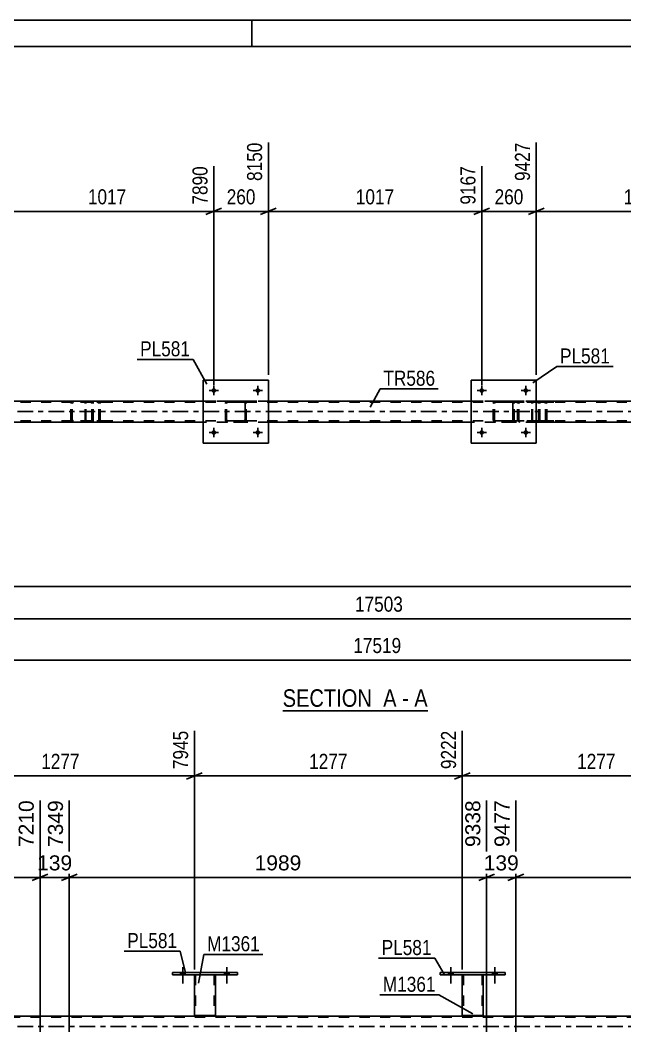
# Model space of a CAD drawing. Header units: millimetres. Extents: x -111 to 730, y -402 to 192.
# Drawn here: x 266 to 381.3, y -1 to 191.7 of the extents above; entities that cross this region are included whole.
import ezdxf

# ---------------------------------------------------------------- set-up
doc = ezdxf.new("R2010")
doc.units = ezdxf.units.MM
doc.linetypes.add('DXK_LINE_DOT2', pattern=[3.9198, 1.9599, -1.9599])
doc.linetypes.add('DXK_LINE_DOT3', pattern=[5.9187, 2.979, -0.9799, 0.9799, -0.9799])
doc.styles.add('Arial', font='ARIAL.TTF', dxfattribs={"height": 0.2})
doc.styles.add('Arial Narrow', font='ARIALN.TTF', dxfattribs={"height": 0.2})

# ---------------------------------------------------------------- blocks, each defined once
blk = doc.blocks.new('Unknown-200059755-1133')
at = {"color": 5, "linetype": 'Continuous'}
for p, q in [((730.15, 191.75), (-110.85, 191.75)), ((310.15, 186.75), (310.15, 191.75)), ((725.15, 186.75), (-105.85, 186.75))]:
    blk.add_line(p, q, dxfattribs=at)
blk = doc.blocks.new('Unknown-200059755-11 - 6667')
at = {"color": 6, "linetype": 'Continuous'}
blk.add_line((316.04, 60.17), (343.69, 60.17), dxfattribs=at)
at = {"color": 0, "linetype": 'Continuous'}
for points in [[(334.15, 60.92), (334.15, 64.42), (316.04, 64.42), (316.04, 60.92)], [(337.75, 60.92), (337.75, 64.42), (335.2, 64.42), (335.2, 60.92)], [(340.08, 60.92), (340.08, 64.42), (338.8, 64.42), (338.8, 60.92)], [(343.69, 60.92), (343.69, 64.42), (341.13, 64.42), (341.13, 60.92)]]:
    blk.add_wipeout(points, dxfattribs=at)
at = {"color": 7, "linetype": 'Continuous', "style": 'Arial Narrow'}
for s, p in [('SECTION ', (316.04, 60.92)), ('A', (335.2, 60.92)), ('A', (341.13, 60.92)), ('-', (338.8, 60.92))]:
    blk.add_text(s, height=3.34, dxfattribs=at).set_placement(p)
blk = doc.blocks.new('Part-200059755-6743 - 6667')
at = {"color": 2, "linetype": 'Continuous'}
for p, q in [((351.99, 123.19), (351.99, 111.19)), ((351.99, 123.19), (364.39, 123.19)), ((364.39, 123.19), (364.39, 111.19)), ((351.99, 111.19), (364.39, 111.19))]:
    blk.add_line(p, q, dxfattribs=at)
blk = doc.blocks.new('Part-200059755-6744 - 6667')
at = {"color": 7, "linetype": 'DXK_LINE_DOT2'}
for p, q in [((356.19, 118.71), (356.23, 118.89)), ((356.23, 118.89), (356.19, 118.71)), ((356.19, 115.67), (356.19, 118.71)), ((356.19, 115.67), (356.19, 118.71)), ((356.43, 118.71), (356.45, 118.8)), ((356.43, 115.67), (356.43, 118.71)), ((356.43, 115.67), (356.43, 118.71)), ((356.45, 118.8), (356.5, 118.88)), ((356.49, 119.15), (356.67, 119.19)), ((356.67, 119.19), (356.49, 119.15)), ((356.5, 118.88), (356.58, 118.93)), ((356.58, 118.93), (356.67, 118.95)), ((359.71, 119.19), (356.67, 119.19)), ((359.71, 118.95), (356.67, 118.95)), ((359.71, 119.19), (359.89, 119.15)), ((359.89, 119.15), (359.71, 119.19)), ((359.71, 118.95), (359.8, 118.93)), ((359.8, 118.93), (359.88, 118.88)), ((359.88, 118.88), (359.93, 118.8)), ((359.93, 118.8), (359.95, 118.71)), ((359.95, 115.67), (359.95, 118.71)), ((359.95, 118.71), (359.95, 115.67)), ((360.15, 118.89), (360.19, 118.71)), ((360.19, 118.71), (360.15, 118.89)), ((360.19, 115.67), (360.19, 118.71)), ((360.19, 115.67), (360.19, 118.71)), ((356.23, 115.48), (356.19, 115.67)), ((356.19, 115.67), (356.23, 115.48)), ((356.45, 115.57), (356.43, 115.67)), ((359.95, 115.67), (359.93, 115.57)), ((360.19, 115.67), (360.15, 115.48)), ((360.15, 115.48), (360.19, 115.67)), ((356.5, 115.5), (356.45, 115.57)), ((356.67, 115.19), (356.49, 115.22)), ((356.49, 115.22), (356.67, 115.19)), ((356.58, 115.44), (356.5, 115.5)), ((356.67, 115.43), (356.58, 115.44)), ((359.71, 115.43), (356.67, 115.43)), ((359.71, 115.19), (356.67, 115.19)), ((359.8, 115.44), (359.71, 115.43)), ((359.89, 115.22), (359.71, 115.19)), ((359.71, 115.19), (359.89, 115.22)), ((359.88, 115.5), (359.8, 115.44)), ((359.93, 115.57), (359.88, 115.5))]:
    blk.add_line(p, q, dxfattribs=at)
at = {"color": 7, "linetype": 'DXK_LINE_DOT3'}
blk.add_line((358.19, 117.19), (358.19, 117.19), dxfattribs=at)
at = {"color": 7, "linetype": 'DXK_LINE_DOT2'}
for centre, start, end in [((356.67, 118.71), 112.5, 157.5), ((356.67, 118.71), 112.5, 157.5), ((359.71, 118.71), 22.5, 67.5), ((359.71, 118.71), 22.5, 67.5), ((356.67, 115.67), 202.5, 247.5), ((356.67, 115.67), 202.5, 247.5), ((359.71, 115.67), 292.5, 337.5), ((359.71, 115.67), 292.5, 337.5)]:
    blk.add_arc(centre, 0.48, start, end, dxfattribs=at)
blk = doc.blocks.new('Bolt-200059755-6683 - 6667')
at = {"linetype": 'Continuous'}
for points in [[(354.43, 121.19, -1), (353.55, 121.19, -1)], [(362.83, 121.19, -1), (361.95, 121.19, -1)]]:
    blk.add_hatch(color=1, dxfattribs=at).paths.add_polyline_path(points)
at = {"color": 1, "linetype": 'Continuous'}
for p, q in [((353.99, 122.07), (353.99, 120.31)), ((362.39, 122.07), (362.39, 120.31)), ((353.11, 121.19), (354.87, 121.19)), ((361.51, 121.19), (363.27, 121.19))]:
    blk.add_line(p, q, dxfattribs=at)
blk = doc.blocks.new('Bolt-200059755-6684 - 6667')
at = {"linetype": 'Continuous'}
for points in [[(354.43, 113.19, -1), (353.55, 113.19, -1)], [(362.83, 113.19, -1), (361.95, 113.19, -1)]]:
    blk.add_hatch(color=1, dxfattribs=at).paths.add_polyline_path(points)
at = {"color": 1, "linetype": 'Continuous'}
for p, q in [((353.99, 114.07), (353.99, 112.31)), ((362.39, 114.07), (362.39, 112.31)), ((353.11, 113.19), (354.87, 113.19)), ((361.51, 113.19), (363.27, 113.19))]:
    blk.add_line(p, q, dxfattribs=at)
blk = doc.blocks.new('Part-200059755-6749 - 6667')
at = {"color": 2, "linetype": 'Continuous'}
for p, q in [((300.91, 123.19), (300.91, 111.19)), ((300.91, 123.19), (313.31, 123.19)), ((313.31, 123.19), (313.31, 111.19)), ((300.91, 111.19), (313.31, 111.19))]:
    blk.add_line(p, q, dxfattribs=at)
blk = doc.blocks.new('Bolt-200059755-6685 - 6667')
at = {"linetype": 'Continuous'}
for points in [[(303.35, 121.19, -1), (302.47, 121.19, -1)], [(311.75, 121.19, -1), (310.87, 121.19, -1)]]:
    blk.add_hatch(color=1, dxfattribs=at).paths.add_polyline_path(points)
at = {"color": 1, "linetype": 'Continuous'}
for p, q in [((302.91, 122.07), (302.91, 120.31)), ((311.31, 122.07), (311.31, 120.31)), ((302.03, 121.19), (303.79, 121.19)), ((310.43, 121.19), (312.19, 121.19))]:
    blk.add_line(p, q, dxfattribs=at)
blk = doc.blocks.new('Part-200059755-6750 - 6667')
at = {"color": 7, "linetype": 'DXK_LINE_DOT2'}
for p, q in [((305.11, 118.71), (305.15, 118.89)), ((305.15, 118.89), (305.11, 118.71)), ((305.11, 115.67), (305.11, 118.71)), ((305.11, 115.67), (305.11, 118.71)), ((305.35, 118.71), (305.37, 118.8)), ((305.35, 115.67), (305.35, 118.71)), ((305.35, 115.67), (305.35, 118.71)), ((305.37, 118.8), (305.42, 118.88)), ((305.41, 119.15), (305.59, 119.19)), ((305.59, 119.19), (305.41, 119.15)), ((305.42, 118.88), (305.5, 118.93)), ((305.5, 118.93), (305.59, 118.95)), ((308.63, 119.19), (305.59, 119.19)), ((308.63, 118.95), (305.59, 118.95)), ((308.63, 119.19), (308.81, 119.15)), ((308.81, 119.15), (308.63, 119.19)), ((308.63, 118.95), (308.72, 118.93)), ((308.72, 118.93), (308.8, 118.88)), ((308.8, 118.88), (308.85, 118.8)), ((308.85, 118.8), (308.87, 118.71)), ((308.87, 115.67), (308.87, 118.71)), ((308.87, 118.71), (308.87, 115.67)), ((309.07, 118.89), (309.11, 118.71)), ((309.11, 118.71), (309.07, 118.89)), ((309.11, 115.67), (309.11, 118.71)), ((309.11, 115.67), (309.11, 118.71)), ((305.15, 115.48), (305.11, 115.67)), ((305.11, 115.67), (305.15, 115.48)), ((305.37, 115.57), (305.35, 115.67)), ((308.87, 115.67), (308.85, 115.57)), ((309.11, 115.67), (309.07, 115.48)), ((309.07, 115.48), (309.11, 115.67)), ((305.42, 115.5), (305.37, 115.57)), ((305.59, 115.19), (305.41, 115.22)), ((305.41, 115.22), (305.59, 115.19)), ((305.5, 115.44), (305.42, 115.5)), ((305.59, 115.43), (305.5, 115.44)), ((308.63, 115.43), (305.59, 115.43)), ((308.63, 115.19), (305.59, 115.19)), ((308.72, 115.44), (308.63, 115.43)), ((308.81, 115.22), (308.63, 115.19)), ((308.63, 115.19), (308.81, 115.22)), ((308.8, 115.5), (308.72, 115.44)), ((308.85, 115.57), (308.8, 115.5))]:
    blk.add_line(p, q, dxfattribs=at)
at = {"color": 7, "linetype": 'DXK_LINE_DOT3'}
blk.add_line((307.11, 117.19), (307.11, 117.19), dxfattribs=at)
at = {"color": 7, "linetype": 'DXK_LINE_DOT2'}
for centre, start, end in [((305.59, 118.71), 112.5, 157.5), ((305.59, 118.71), 112.5, 157.5), ((308.63, 118.71), 22.5, 67.5), ((308.63, 118.71), 22.5, 67.5), ((305.59, 115.67), 202.5, 247.5), ((305.59, 115.67), 202.5, 247.5), ((308.63, 115.67), 292.5, 337.5), ((308.63, 115.67), 292.5, 337.5)]:
    blk.add_arc(centre, 0.48, start, end, dxfattribs=at)
blk = doc.blocks.new('Bolt-200059755-6686 - 6667')
at = {"linetype": 'Continuous'}
for points in [[(303.35, 113.19, -1), (302.47, 113.19, -1)], [(311.75, 113.19, -1), (310.87, 113.19, -1)]]:
    blk.add_hatch(color=1, dxfattribs=at).paths.add_polyline_path(points)
at = {"color": 1, "linetype": 'Continuous'}
for p, q in [((302.91, 114.07), (302.91, 112.31)), ((311.31, 114.07), (311.31, 112.31)), ((302.03, 113.19), (303.79, 113.19)), ((310.43, 113.19), (312.19, 113.19))]:
    blk.add_line(p, q, dxfattribs=at)
blk = doc.blocks.new('Part-200059755-6882 - 6667')
at = {"color": 7, "linetype": 'DXK_LINE_DOT2'}
for p, q in [((636.47, 118.95), (-12.71, 118.95)), ((636.47, 119.19), (-0.89, 119.19)), ((313.31, 119.19), (300.91, 119.19)), ((364.39, 119.19), (351.99, 119.19)), ((636.47, 115.43), (-12.71, 115.43)), ((313.31, 115.19), (300.91, 115.19)), ((364.39, 115.19), (351.99, 115.19))]:
    blk.add_line(p, q, dxfattribs=at)
at = {"color": 2, "linetype": 'Continuous'}
for p, q in [((300.91, 119.19), (262.23, 119.19)), ((351.99, 119.19), (313.31, 119.19)), ((403.07, 119.19), (364.39, 119.19)), ((300.91, 115.19), (262.23, 115.19)), ((351.99, 115.19), (313.31, 115.19)), ((403.07, 115.19), (364.39, 115.19))]:
    blk.add_line(p, q, dxfattribs=at)
at = {"color": 7, "linetype": 'DXK_LINE_DOT3'}
blk.add_line((-12.71, 117.19), (636.47, 117.19), dxfattribs=at)
blk = doc.blocks.new('Part-200059755-6895 - 6667')
at = {"color": 7, "linetype": 'DXK_LINE_DOT2'}
for p, q in [((363.55, 118.89), (363.52, 118.71)), ((363.52, 115.67), (363.52, 118.71)), ((363.6, 119.05), (363.55, 118.89)), ((363.69, 119.15), (363.6, 119.05)), ((363.66, 118.71), (363.67, 118.8)), ((363.66, 115.67), (363.66, 118.71)), ((363.67, 118.8), (363.7, 118.88)), ((363.8, 119.19), (363.69, 119.15)), ((363.7, 118.88), (363.74, 118.93)), ((363.74, 118.93), (363.8, 118.95)), ((367.74, 119.19), (363.8, 119.19)), ((367.74, 118.95), (363.8, 118.95)), ((365.07, 119.19), (365.07, 118.95)), ((366.08, 119.15), (365.89, 119.19)), ((365.89, 118.95), (365.98, 118.93)), ((365.98, 118.93), (366.06, 118.88)), ((366.06, 118.88), (366.12, 118.8)), ((366.12, 118.8), (366.14, 118.71)), ((366.14, 115.67), (366.14, 118.71)), ((366.35, 118.88), (366.35, 118.89)), ((366.39, 118.71), (366.35, 118.88)), ((366.39, 115.67), (366.39, 118.71)), ((363.52, 115.67), (363.55, 115.48)), ((363.67, 115.57), (363.66, 115.67)), ((366.14, 115.67), (366.12, 115.57)), ((366.35, 115.48), (366.39, 115.67)), ((363.55, 115.48), (363.6, 115.33)), ((363.6, 115.33), (363.69, 115.22)), ((363.7, 115.5), (363.67, 115.57)), ((363.69, 115.22), (363.8, 115.19)), ((363.74, 115.44), (363.7, 115.5)), ((363.8, 115.43), (363.74, 115.44)), ((367.74, 115.43), (363.8, 115.43)), ((367.74, 115.19), (363.8, 115.19)), ((365.07, 115.19), (365.07, 115.43)), ((365.98, 115.44), (365.89, 115.43)), ((365.89, 115.19), (366.08, 115.22)), ((366.06, 115.5), (365.98, 115.44)), ((366.12, 115.57), (366.06, 115.5))]:
    blk.add_line(p, q, dxfattribs=at)
for centre, start, end in [((365.9, 118.69), 23.8494, 68.8059), ((365.9, 115.68), 291.1941, 336.1506)]:
    blk.add_arc(centre, 0.492, start, end, dxfattribs=at)
blk = doc.blocks.new('Part-200059755-6896 - 6667')
at = {"color": 7, "linetype": 'DXK_LINE_DOT2'}
for p, q in [((278.41, 118.89), (278.39, 118.71)), ((278.39, 115.67), (278.39, 118.71)), ((278.47, 119.05), (278.41, 118.89)), ((278.56, 119.15), (278.47, 119.05)), ((278.53, 118.71), (278.54, 118.8)), ((278.53, 115.67), (278.53, 118.71)), ((278.54, 118.8), (278.57, 118.88)), ((278.66, 119.19), (278.56, 119.15)), ((278.57, 118.88), (278.61, 118.93)), ((278.61, 118.93), (278.66, 118.95)), ((282.6, 119.19), (278.66, 119.19)), ((282.6, 118.95), (278.66, 118.95)), ((279.94, 119.19), (279.94, 118.95)), ((280.95, 119.15), (280.75, 119.19)), ((280.75, 118.95), (280.85, 118.93)), ((280.85, 118.93), (280.93, 118.88)), ((280.93, 118.88), (280.98, 118.8)), ((280.98, 118.8), (281, 118.71)), ((281, 115.67), (281, 118.71)), ((281.22, 118.88), (281.22, 118.89)), ((281.26, 118.71), (281.22, 118.88)), ((281.26, 115.67), (281.26, 118.71)), ((278.39, 115.67), (278.41, 115.48)), ((278.54, 115.57), (278.53, 115.67)), ((281, 115.67), (280.98, 115.57)), ((281.22, 115.48), (281.26, 115.67)), ((278.41, 115.48), (278.47, 115.33)), ((278.47, 115.33), (278.56, 115.22)), ((278.57, 115.5), (278.54, 115.57)), ((278.56, 115.22), (278.66, 115.19)), ((278.61, 115.44), (278.57, 115.5)), ((278.66, 115.43), (278.61, 115.44)), ((282.6, 115.43), (278.66, 115.43)), ((282.6, 115.19), (278.66, 115.19)), ((279.94, 115.19), (279.94, 115.43)), ((280.85, 115.44), (280.75, 115.43)), ((280.75, 115.19), (280.95, 115.22)), ((280.93, 115.5), (280.85, 115.44)), ((280.98, 115.57), (280.93, 115.5))]:
    blk.add_line(p, q, dxfattribs=at)
for centre, start, end in [((280.77, 118.69), 23.8494, 68.8059), ((280.77, 115.68), 291.1941, 336.1506)]:
    blk.add_arc(centre, 0.492, start, end, dxfattribs=at)
blk = doc.blocks.new('Part-200059755-6903 - 6667')
at = {"color": 7, "linetype": 'DXK_LINE_DOT2'}
for p, q in [((364.56, 119.19), (359.17, 119.19)), ((364.56, 118.95), (359.17, 118.95)), ((360.85, 118.88), (360.82, 118.71)), ((360.82, 115.67), (360.82, 118.71)), ((360.85, 118.89), (360.85, 118.88)), ((361.07, 118.71), (361.09, 118.8)), ((361.07, 115.67), (361.07, 118.71)), ((361.09, 118.8), (361.15, 118.88)), ((361.33, 119.19), (361.13, 119.15)), ((361.15, 118.88), (361.23, 118.93)), ((361.23, 118.93), (361.33, 118.95)), ((364.76, 119.15), (364.56, 119.19)), ((364.56, 118.95), (364.66, 118.93)), ((364.66, 118.93), (364.74, 118.88)), ((364.74, 118.88), (364.8, 118.8)), ((364.8, 118.8), (364.82, 118.71)), ((364.82, 115.67), (364.82, 118.71)), ((365.04, 118.88), (365.03, 118.89)), ((365.07, 118.71), (365.04, 118.88)), ((365.07, 115.67), (365.07, 118.71)), ((360.82, 115.67), (360.85, 115.48)), ((361.09, 115.57), (361.07, 115.67)), ((364.82, 115.67), (364.8, 115.57)), ((365.03, 115.48), (365.07, 115.67)), ((364.56, 115.43), (359.17, 115.43)), ((364.56, 115.19), (359.17, 115.19)), ((361.15, 115.5), (361.09, 115.57)), ((361.13, 115.22), (361.33, 115.19)), ((361.23, 115.44), (361.15, 115.5)), ((361.33, 115.43), (361.23, 115.44)), ((364.66, 115.44), (364.56, 115.43)), ((364.56, 115.19), (364.76, 115.22)), ((364.74, 115.5), (364.66, 115.44)), ((364.8, 115.57), (364.74, 115.5))]:
    blk.add_line(p, q, dxfattribs=at)
for centre, start, end in [((361.31, 118.69), 110.7583, 155.68), ((364.58, 118.69), 24.32, 69.2417), ((361.31, 115.69), 204.32, 249.2417), ((364.58, 115.69), 290.7583, 335.68)]:
    blk.add_arc(centre, 0.496, start, end, dxfattribs=at)
blk = doc.blocks.new('Part-200059755-6904 - 6667')
at = {"color": 7, "linetype": 'DXK_LINE_DOT2'}
for p, q in [((279.43, 119.19), (274.03, 119.19)), ((279.43, 118.95), (274.03, 118.95)), ((275.72, 118.88), (275.68, 118.71)), ((275.68, 115.67), (275.68, 118.71)), ((275.72, 118.89), (275.72, 118.88)), ((275.94, 118.71), (275.96, 118.8)), ((275.94, 115.67), (275.94, 118.71)), ((275.96, 118.8), (276.01, 118.88)), ((276.19, 119.19), (276, 119.15)), ((276.01, 118.88), (276.09, 118.93)), ((276.09, 118.93), (276.19, 118.95)), ((279.62, 119.15), (279.43, 119.19)), ((279.43, 118.95), (279.52, 118.93)), ((279.52, 118.93), (279.61, 118.88)), ((279.61, 118.88), (279.66, 118.8)), ((279.66, 118.8), (279.68, 118.71)), ((279.68, 115.67), (279.68, 118.71)), ((279.9, 118.88), (279.9, 118.89)), ((279.94, 118.71), (279.9, 118.88)), ((279.94, 115.67), (279.94, 118.71)), ((275.68, 115.67), (275.72, 115.48)), ((275.96, 115.57), (275.94, 115.67)), ((279.68, 115.67), (279.66, 115.57)), ((279.9, 115.48), (279.94, 115.67)), ((279.43, 115.43), (274.03, 115.43)), ((279.43, 115.19), (274.03, 115.19)), ((276.01, 115.5), (275.96, 115.57)), ((276, 115.22), (276.19, 115.19)), ((276.09, 115.44), (276.01, 115.5)), ((276.19, 115.43), (276.09, 115.44)), ((279.52, 115.44), (279.43, 115.43)), ((279.43, 115.19), (279.62, 115.22)), ((279.61, 115.5), (279.52, 115.44)), ((279.66, 115.57), (279.61, 115.5))]:
    blk.add_line(p, q, dxfattribs=at)
for centre, start, end in [((276.17, 118.69), 110.7583, 155.68), ((279.45, 118.69), 24.32, 69.2417), ((276.17, 115.69), 204.32, 249.2417), ((279.45, 115.69), 290.7583, 335.68)]:
    blk.add_arc(centre, 0.496, start, end, dxfattribs=at)
blk = doc.blocks.new('Part-200059755-4713 - 4566')
at = {"color": 2, "linetype": 'Continuous'}
for p, q in [((350.29, 2.07), (350.29, 9.84)), ((354.29, 9.84), (354.29, 2.07)), ((354.25, 2.07), (350.29, 2.07)), ((354.29, 2.07), (354.25, 2.07))]:
    blk.add_line(p, q, dxfattribs=at)
at = {"color": 7, "linetype": 'DXK_LINE_DOT2'}
for p, q in [((350.29, 9.84), (354.29, 9.84)), ((350.29, 9.84), (350.29, 9.84)), ((350.29, 9.84), (350.29, 9.84)), ((350.53, 9.84), (350.53, 2.07)), ((354.05, 9.84), (354.05, 2.07)), ((354.29, 9.84), (354.29, 9.84)), ((354.29, 9.84), (354.29, 9.84)), ((354.03, 2.07), (354.05, 2.07))]:
    blk.add_line(p, q, dxfattribs=at)
blk = doc.blocks.new('Part-200059755-4718 - 4566')
at = {"color": 2, "linetype": 'Continuous'}
for p, q in [((295.01, 9.84), (295.01, 10.32)), ((295.01, 10.32), (307.41, 10.32)), ((307.41, 9.84), (295.01, 9.84)), ((307.41, 10.32), (307.41, 9.84))]:
    blk.add_line(p, q, dxfattribs=at)
blk = doc.blocks.new('Bolt-200059755-4582 - 4566')
at = {"linetype": 'Continuous'}
for points in [[(347.65, 9.84), (348.53, 9.84), (348.53, 10.32), (347.65, 10.32)], [(356.05, 9.84), (356.93, 9.84), (356.93, 10.32), (356.05, 10.32)]]:
    blk.add_hatch(color=1, dxfattribs=at).paths.add_polyline_path(points)
at = {"color": 1, "linetype": 'Continuous'}
for p, q in [((347.65, 10.32), (347.65, 9.84)), ((348.09, 11.32), (348.09, 8.2)), ((348.53, 10.32), (348.53, 9.84)), ((356.05, 10.32), (356.05, 9.84)), ((356.49, 11.32), (356.49, 8.2)), ((356.93, 10.32), (356.93, 9.84))]:
    blk.add_line(p, q, dxfattribs=at)
blk = doc.blocks.new('Bolt-200059755-4583 - 4566')
at = {"linetype": 'Continuous'}
for points in [[(347.65, 9.84), (348.53, 9.84), (348.53, 10.32), (347.65, 10.32)], [(356.05, 9.84), (356.93, 9.84), (356.93, 10.32), (356.05, 10.32)]]:
    blk.add_hatch(color=1, dxfattribs=at).paths.add_polyline_path(points)
at = {"color": 1, "linetype": 'Continuous'}
for p, q in [((347.65, 10.32), (347.65, 9.84)), ((348.09, 11.32), (348.09, 8.2)), ((348.53, 10.32), (348.53, 9.84)), ((356.05, 10.32), (356.05, 9.84)), ((356.49, 11.32), (356.49, 8.2)), ((356.93, 10.32), (356.93, 9.84))]:
    blk.add_line(p, q, dxfattribs=at)
blk = doc.blocks.new('Bolt-200059755-4584 - 4566')
at = {"linetype": 'Continuous'}
for points in [[(296.57, 9.84), (297.45, 9.84), (297.45, 10.32), (296.57, 10.32)], [(304.97, 9.84), (305.85, 9.84), (305.85, 10.32), (304.97, 10.32)]]:
    blk.add_hatch(color=1, dxfattribs=at).paths.add_polyline_path(points)
at = {"color": 1, "linetype": 'Continuous'}
for p, q in [((296.57, 10.32), (296.57, 9.84)), ((297.01, 11.32), (297.01, 8.2)), ((297.45, 10.32), (297.45, 9.84)), ((304.97, 10.32), (304.97, 9.84)), ((305.41, 11.32), (305.41, 8.2)), ((305.85, 10.32), (305.85, 9.84))]:
    blk.add_line(p, q, dxfattribs=at)
blk = doc.blocks.new('Bolt-200059755-4585 - 4566')
at = {"linetype": 'Continuous'}
for points in [[(296.57, 9.84), (297.45, 9.84), (297.45, 10.32), (296.57, 10.32)], [(304.97, 9.84), (305.85, 9.84), (305.85, 10.32), (304.97, 10.32)]]:
    blk.add_hatch(color=1, dxfattribs=at).paths.add_polyline_path(points)
at = {"color": 1, "linetype": 'Continuous'}
for p, q in [((296.57, 10.32), (296.57, 9.84)), ((297.01, 11.32), (297.01, 8.2)), ((297.45, 10.32), (297.45, 9.84)), ((304.97, 10.32), (304.97, 9.84)), ((305.41, 11.32), (305.41, 8.2)), ((305.85, 10.32), (305.85, 9.84))]:
    blk.add_line(p, q, dxfattribs=at)
blk = doc.blocks.new('Part-200059755-4708 - 4566')
at = {"color": 2, "linetype": 'Continuous'}
for p, q in [((346.09, 9.84), (346.09, 10.32)), ((346.09, 10.32), (358.49, 10.32)), ((358.49, 9.84), (346.09, 9.84)), ((358.49, 10.32), (358.49, 9.84))]:
    blk.add_line(p, q, dxfattribs=at)
blk = doc.blocks.new('Part-200059755-4723 - 4566')
at = {"color": 2, "linetype": 'Continuous'}
for p, q in [((299.21, 2.07), (299.21, 9.84)), ((303.21, 9.84), (303.21, 2.07)), ((303.17, 2.07), (299.21, 2.07)), ((303.21, 2.07), (303.17, 2.07))]:
    blk.add_line(p, q, dxfattribs=at)
at = {"color": 7, "linetype": 'DXK_LINE_DOT2'}
for p, q in [((299.21, 9.84), (303.21, 9.84)), ((299.21, 9.84), (299.21, 9.84)), ((299.21, 9.84), (299.21, 9.84)), ((299.45, 9.84), (299.45, 2.07)), ((302.97, 9.84), (302.97, 2.07)), ((303.21, 9.84), (303.21, 9.84)), ((303.21, 9.84), (303.21, 9.84)), ((302.95, 2.07), (302.97, 2.07))]:
    blk.add_line(p, q, dxfattribs=at)
blk = doc.blocks.new('Part-200059755-4829 - 4566')
at = {"color": 2, "linetype": 'Continuous'}
blk.add_line((681.5, 2), (105.13, 2), dxfattribs=at)
at = {"color": 7, "linetype": 'DXK_LINE_DOT2'}
blk.add_line((681.5, 1.76), (-18.61, 1.76), dxfattribs=at)
at = {"color": 7, "linetype": 'DXK_LINE_DOT3'}
blk.add_line((-18.61, 0), (681.5, 0), dxfattribs=at)
blk = doc.blocks.new('StraightDimension-200059755-17749 - 6667')
at = {"color": 7, "linetype": 'Continuous'}
for p, q in [((313.31, 124.19), (313.31, 168.43)), ((302.91, 122.19), (302.91, 163.93)), ((301.41, 154.72), (304.41, 155.92)), ((302.91, 155.32), (313.31, 155.32)), ((314.81, 155.92), (311.81, 154.72))]:
    blk.add_line(p, q, dxfattribs=at)
at = {"color": 0}
blk.add_wipeout([(311.45, 156.07), (311.45, 160.27), (304.77, 160.27), (304.77, 156.07)], dxfattribs=at)
at = {"color": 0, "linetype": 'Continuous'}
blk.add_wipeout([(312.71, 169.03), (308.51, 169.03), (308.51, 160.52), (312.71, 160.52)], dxfattribs=at)
at = {"color": 3, "linetype": 'Continuous', "style": 'Arial Narrow'}
blk.add_text('8150', height=2.863, rotation=90.0002, dxfattribs=at).set_placement((312.11, 161.12))
at = {"color": 3, "style": 'Arial Narrow'}
blk.add_text('260', height=2.863, dxfattribs=at).set_placement((305.37, 156.67))
blk = doc.blocks.new('StraightDimension-200059755-17748 - 6667')
at = {"color": 7, "linetype": 'Continuous'}
for p, q in [((313.31, 124.19), (313.31, 168.43)), ((353.99, 122.19), (353.99, 163.93)), ((314.81, 155.92), (311.81, 154.72)), ((313.31, 155.32), (353.99, 155.32)), ((352.49, 154.72), (355.49, 155.92))]:
    blk.add_line(p, q, dxfattribs=at)
at = {"color": 0, "linetype": 'Continuous'}
blk.add_wipeout([(353.39, 164.53), (349.19, 164.53), (349.19, 156.02), (353.39, 156.02)], dxfattribs=at)
at = {"color": 0}
blk.add_wipeout([(337.91, 156.07), (337.91, 160.27), (329.39, 160.27), (329.39, 156.07)], dxfattribs=at)
at = {"color": 3, "linetype": 'Continuous', "style": 'Arial Narrow'}
blk.add_text('9167', height=2.863, rotation=90.0002, dxfattribs=at).set_placement((352.79, 156.62))
at = {"color": 3, "style": 'Arial Narrow'}
blk.add_text('1017', height=2.863, dxfattribs=at).set_placement((329.99, 156.67))
blk = doc.blocks.new('StraightDimension-200059755-17750 - 6667')
at = {"color": 7, "linetype": 'Continuous'}
for p, q in [((262.23, 124.19), (262.23, 168.43)), ((302.91, 122.19), (302.91, 163.93)), ((263.73, 155.92), (260.73, 154.72)), ((262.23, 155.32), (302.91, 155.32)), ((301.41, 154.72), (304.41, 155.92))]:
    blk.add_line(p, q, dxfattribs=at)
at = {"color": 0, "linetype": 'Continuous'}
blk.add_wipeout([(302.31, 164.53), (298.11, 164.53), (298.11, 156.02), (302.31, 156.02)], dxfattribs=at)
at = {"color": 0}
blk.add_wipeout([(286.83, 156.07), (286.83, 160.27), (278.31, 160.27), (278.31, 156.07)], dxfattribs=at)
at = {"color": 3, "linetype": 'Continuous', "style": 'Arial Narrow'}
blk.add_text('7890', height=2.863, rotation=90.0002, dxfattribs=at).set_placement((301.71, 156.62))
at = {"color": 3, "style": 'Arial Narrow'}
blk.add_text('1017', height=2.863, dxfattribs=at).set_placement((278.91, 156.67))
blk = doc.blocks.new('StraightDimension-200059755-7216 - 6667')
at = {"color": 7, "linetype": 'Continuous'}
blk.add_line((-13.35, 69.82), (681.5, 69.82), dxfattribs=at)
at = {"color": 0}
blk.add_wipeout([(339.25, 70.57), (339.25, 74.77), (328.91, 74.77), (328.91, 70.57)], dxfattribs=at)
at = {"color": 3, "style": 'Arial Narrow'}
blk.add_text('17519', height=2.863, dxfattribs=at).set_placement((329.51, 71.17))
blk = doc.blocks.new('StraightDimension-200059755-7362 - 6667')
at = {"color": 7, "linetype": 'Continuous'}
blk.add_line((104.41, 83.82), (681.5, 83.82), dxfattribs=at)
blk = doc.blocks.new('StraightDimension-200059755-11274 - 6667')
at = {"color": 7, "linetype": 'Continuous'}
blk.add_line((-12.71, 77.7), (681.5, 77.7), dxfattribs=at)
at = {"color": 0}
blk.add_wipeout([(339.57, 78.45), (339.57, 82.65), (329.23, 82.65), (329.23, 78.45)], dxfattribs=at)
at = {"color": 3, "style": 'Arial Narrow'}
blk.add_text('17503', height=2.863, dxfattribs=at).set_placement((329.83, 79.05))
blk = doc.blocks.new('StraightDimension-200059755-17746 - 6667')
at = {"color": 7, "linetype": 'Continuous'}
for p, q in [((364.39, 124.19), (364.39, 168.43)), ((405.07, 122.19), (405.07, 165.76)), ((365.89, 155.92), (362.89, 154.72)), ((364.39, 155.32), (405.07, 155.32)), ((403.57, 154.72), (406.57, 155.92))]:
    blk.add_line(p, q, dxfattribs=at)
at = {"color": 0, "linetype": 'Continuous'}
blk.add_wipeout([(404.47, 166.36), (400.27, 166.36), (400.27, 156.02), (404.47, 156.02)], dxfattribs=at)
at = {"color": 0}
blk.add_wipeout([(388.99, 156.07), (388.99, 160.27), (380.48, 160.27), (380.48, 156.07)], dxfattribs=at)
at = {"color": 3, "linetype": 'Continuous', "style": 'Arial Narrow'}
blk.add_text('10444', height=2.863, rotation=90.0002, dxfattribs=at).set_placement((403.87, 156.62))
at = {"color": 3, "style": 'Arial Narrow'}
blk.add_text('1017', height=2.863, dxfattribs=at).set_placement((381.08, 156.67))
blk = doc.blocks.new('StraightDimension-200059755-17747 - 6667')
at = {"color": 7, "linetype": 'Continuous'}
for p, q in [((364.39, 124.19), (364.39, 168.43)), ((353.99, 122.19), (353.99, 163.93)), ((352.49, 154.72), (355.49, 155.92)), ((353.99, 155.32), (364.39, 155.32)), ((365.89, 155.92), (362.89, 154.72))]:
    blk.add_line(p, q, dxfattribs=at)
at = {"color": 0}
blk.add_wipeout([(362.53, 156.07), (362.53, 160.27), (355.85, 160.27), (355.85, 156.07)], dxfattribs=at)
at = {"color": 0, "linetype": 'Continuous'}
blk.add_wipeout([(363.79, 169.03), (359.59, 169.03), (359.59, 160.52), (363.79, 160.52)], dxfattribs=at)
at = {"color": 3, "linetype": 'Continuous', "style": 'Arial Narrow'}
blk.add_text('9427', height=2.863, rotation=90.0002, dxfattribs=at).set_placement((363.19, 161.12))
at = {"color": 3, "style": 'Arial Narrow'}
blk.add_text('260', height=2.863, dxfattribs=at).set_placement((356.45, 156.67))
blk = doc.blocks.new('StraightDimension-200059755-16071 - 4566')
at = {"color": 7, "linetype": 'Continuous'}
for p, q in [((275.36, -1), (275.36, 43.09)), ((354.92, -1), (354.92, 43.09)), ((276.86, 29), (273.86, 27.8)), ((353.42, 27.8), (356.42, 29)), ((275.36, 28.4), (354.92, 28.4))]:
    blk.add_line(p, q, dxfattribs=at)
at = {"color": 0, "linetype": 'Continuous'}
blk.add_wipeout([(354.32, 43.69), (350.12, 43.69), (350.12, 33.6), (354.32, 33.6)], dxfattribs=at)
at = {"color": 0}
blk.add_wipeout([(320.18, 29.15), (320.18, 33.35), (310.09, 33.35), (310.09, 29.15)], dxfattribs=at)
at = {"color": 3, "linetype": 'Continuous', "style": 'Arial'}
blk.add_text('9338', height=2.865, rotation=90.0002, dxfattribs=at).set_placement((353.72, 34.2))
at = {"color": 3, "style": 'Arial'}
blk.add_text('1989', height=2.865, dxfattribs=at).set_placement((310.69, 29.75))
blk = doc.blocks.new('StraightDimension-200059755-10501 - 4566')
at = {"color": 7, "linetype": 'Continuous'}
for p, q in [((299.21, 10.84), (299.21, 56.36)), ((350.29, 10.84), (350.29, 56.36)), ((300.71, 48.35), (297.71, 47.15)), ((348.79, 47.15), (351.79, 48.35)), ((299.21, 47.75), (350.29, 47.75))]:
    blk.add_line(p, q, dxfattribs=at)
at = {"color": 0, "linetype": 'Continuous'}
blk.add_wipeout([(349.69, 56.96), (345.49, 56.96), (345.49, 48.45), (349.69, 48.45)], dxfattribs=at)
at = {"color": 0}
blk.add_wipeout([(329.01, 48.5), (329.01, 52.7), (320.49, 52.7), (320.49, 48.5)], dxfattribs=at)
at = {"color": 3, "linetype": 'Continuous', "style": 'Arial Narrow'}
blk.add_text('9222', height=2.863, rotation=90.0002, dxfattribs=at).set_placement((349.09, 49.05))
at = {"color": 3, "style": 'Arial Narrow'}
blk.add_text('1277', height=2.863, dxfattribs=at).set_placement((321.09, 49.1))
blk = doc.blocks.new('StraightDimension-200059755-10500 - 4566')
at = {"color": 7, "linetype": 'Continuous'}
for p, q in [((401.37, 10.84), (401.37, 58.19)), ((350.29, 10.84), (350.29, 56.36)), ((351.79, 48.35), (348.79, 47.15)), ((399.87, 47.15), (402.87, 48.35)), ((350.29, 47.75), (401.37, 47.75))]:
    blk.add_line(p, q, dxfattribs=at)
at = {"color": 0, "linetype": 'Continuous'}
blk.add_wipeout([(400.77, 58.79), (396.57, 58.79), (396.57, 48.45), (400.77, 48.45)], dxfattribs=at)
at = {"color": 0}
blk.add_wipeout([(380.09, 48.5), (380.09, 52.7), (371.58, 52.7), (371.58, 48.5)], dxfattribs=at)
at = {"color": 3, "linetype": 'Continuous', "style": 'Arial Narrow'}
blk.add_text('10499', height=2.863, rotation=90.0002, dxfattribs=at).set_placement((400.17, 49.05))
at = {"color": 3, "style": 'Arial Narrow'}
blk.add_text('1277', height=2.863, dxfattribs=at).set_placement((372.18, 49.1))
blk = doc.blocks.new('StraightDimension-200059755-10502 - 4566')
at = {"color": 7, "linetype": 'Continuous'}
for p, q in [((248.13, 10.84), (248.13, 56.36)), ((299.21, 10.84), (299.21, 56.36)), ((249.63, 48.35), (246.63, 47.15)), ((297.71, 47.15), (300.71, 48.35)), ((248.13, 47.75), (299.21, 47.75))]:
    blk.add_line(p, q, dxfattribs=at)
at = {"color": 0, "linetype": 'Continuous'}
blk.add_wipeout([(298.61, 56.96), (294.41, 56.96), (294.41, 48.45), (298.61, 48.45)], dxfattribs=at)
at = {"color": 0}
blk.add_wipeout([(277.93, 48.5), (277.93, 52.7), (269.41, 52.7), (269.41, 48.5)], dxfattribs=at)
at = {"color": 3, "linetype": 'Continuous', "style": 'Arial Narrow'}
blk.add_text('7945', height=2.863, rotation=90.0002, dxfattribs=at).set_placement((298.01, 49.05))
at = {"color": 3, "style": 'Arial Narrow'}
blk.add_text('1277', height=2.863, dxfattribs=at).set_placement((270.01, 49.1))
blk = doc.blocks.new('StraightDimension-200059755-16069 - 4566')
at = {"color": 7, "linetype": 'Continuous'}
for p, q in [((440.05, -1), (440.05, 45.32)), ((360.49, -1), (360.49, 43.09)), ((361.99, 29), (358.99, 27.8)), ((438.55, 27.8), (441.55, 29)), ((360.49, 28.4), (440.05, 28.4))]:
    blk.add_line(p, q, dxfattribs=at)
at = {"color": 0, "linetype": 'Continuous'}
blk.add_wipeout([(439.45, 45.92), (435.25, 45.92), (435.25, 33.6), (439.45, 33.6)], dxfattribs=at)
at = {"color": 0}
blk.add_wipeout([(405.32, 29.15), (405.32, 33.35), (395.22, 33.35), (395.22, 29.15)], dxfattribs=at)
at = {"color": 3, "linetype": 'Continuous', "style": 'Arial'}
blk.add_text('11466', height=2.865, rotation=90.0002, dxfattribs=at).set_placement((438.85, 34.2))
at = {"color": 3, "style": 'Arial'}
blk.add_text('1989', height=2.865, dxfattribs=at).set_placement((395.82, 29.75))
blk = doc.blocks.new('StraightDimension-200059755-16070 - 4566')
at = {"color": 7, "linetype": 'Continuous'}
for p, q in [((354.92, -1), (354.92, 43.09)), ((360.49, -1), (360.49, 43.09)), ((353.42, 27.8), (356.42, 29)), ((361.99, 29), (358.99, 27.8)), ((354.92, 28.4), (360.49, 28.4))]:
    blk.add_line(p, q, dxfattribs=at)
at = {"color": 0}
blk.add_wipeout([(361.64, 29.15), (361.64, 33.35), (353.77, 33.35), (353.77, 29.15)], dxfattribs=at)
at = {"color": 0, "linetype": 'Continuous'}
blk.add_wipeout([(359.89, 43.69), (355.69, 43.69), (355.69, 33.6), (359.89, 33.6)], dxfattribs=at)
at = {"color": 3, "linetype": 'Continuous', "style": 'Arial'}
blk.add_text('9477', height=2.865, rotation=90.0002, dxfattribs=at).set_placement((359.29, 34.2))
at = {"color": 3, "style": 'Arial'}
blk.add_text('139', height=2.865, dxfattribs=at).set_placement((354.37, 29.75))
blk = doc.blocks.new('StraightDimension-200059755-16072 - 4566')
at = {"color": 7, "linetype": 'Continuous'}
for p, q in [((269.78, -1), (269.78, 43.09)), ((275.36, -1), (275.36, 43.09)), ((268.28, 27.8), (271.28, 29)), ((276.86, 29), (273.86, 27.8)), ((269.78, 28.4), (275.36, 28.4))]:
    blk.add_line(p, q, dxfattribs=at)
at = {"color": 0}
blk.add_wipeout([(276.5, 29.15), (276.5, 33.35), (268.63, 33.35), (268.63, 29.15)], dxfattribs=at)
at = {"color": 0, "linetype": 'Continuous'}
blk.add_wipeout([(274.76, 43.69), (270.56, 43.69), (270.56, 33.6), (274.76, 33.6)], dxfattribs=at)
at = {"color": 3, "linetype": 'Continuous', "style": 'Arial'}
blk.add_text('7349', height=2.865, rotation=90.0002, dxfattribs=at).set_placement((274.16, 34.2))
at = {"color": 3, "style": 'Arial'}
blk.add_text('139', height=2.865, dxfattribs=at).set_placement((269.23, 29.75))
blk = doc.blocks.new('StraightDimension-200059755-16073 - 4566')
at = {"color": 7, "linetype": 'Continuous'}
for p, q in [((190.22, -1), (190.22, 43.09)), ((269.78, -1), (269.78, 43.09)), ((191.72, 29), (188.72, 27.8)), ((268.28, 27.8), (271.28, 29)), ((190.22, 28.4), (269.78, 28.4))]:
    blk.add_line(p, q, dxfattribs=at)
at = {"color": 0, "linetype": 'Continuous'}
blk.add_wipeout([(269.18, 43.69), (264.98, 43.69), (264.98, 33.6), (269.18, 33.6)], dxfattribs=at)
at = {"color": 0}
blk.add_wipeout([(235.05, 29.15), (235.05, 33.35), (224.95, 33.35), (224.95, 29.15)], dxfattribs=at)
at = {"color": 3, "linetype": 'Continuous', "style": 'Arial'}
blk.add_text('7210', height=2.865, rotation=90.0002, dxfattribs=at).set_placement((268.58, 34.2))
at = {"color": 3, "style": 'Arial'}
blk.add_text('1989', height=2.865, dxfattribs=at).set_placement((225.55, 29.75))
blk = doc.blocks.new('Mark-200059755-6739 - 6667')
at = {"color": 0}
blk.add_wipeout([(378.42, 126.34), (378.42, 129.34), (368.92, 129.34), (368.92, 126.34)], dxfattribs=at)
blk.add_wipeout([(378.42, 126.34), (378.42, 129.34), (368.92, 129.34), (368.92, 126.34)], dxfattribs=at)
at = {"color": 30, "linetype": 'Continuous'}
for p, q in [((363.75, 122.67), (368.32, 125.74)), ((368.32, 125.74), (379.02, 125.74))]:
    blk.add_line(p, q, dxfattribs=at)
at = {"color": 3, "style": 'Arial Narrow'}
blk.add_text('PL581', height=2.863, dxfattribs=at).set_placement((368.92, 126.34))
blk = doc.blocks.new('Mark-200059755-6745 - 6667')
at = {"color": 0}
blk.add_wipeout([(298.38, 127.71), (298.38, 130.71), (288.87, 130.71), (288.87, 127.71)], dxfattribs=at)
blk.add_wipeout([(298.38, 127.71), (298.38, 130.71), (288.87, 130.71), (288.87, 127.71)], dxfattribs=at)
at = {"color": 30, "linetype": 'Continuous'}
for p in [(288.27, 127.11), (301.57, 122.4)]:
    blk.add_line(p, (298.98, 127.11), dxfattribs=at)
at = {"color": 3, "style": 'Arial Narrow'}
blk.add_text('PL581', height=2.863, dxfattribs=at).set_placement((288.87, 127.71))
blk = doc.blocks.new('Mark-200059755-6878 - 6667')
at = {"color": 0}
blk.add_wipeout([(345.11, 122.1), (345.11, 125.1), (335.25, 125.1), (335.25, 122.1)], dxfattribs=at)
blk.add_wipeout([(345.11, 122.1), (345.11, 125.1), (335.25, 125.1), (335.25, 122.1)], dxfattribs=at)
at = {"color": 30, "linetype": 'Continuous'}
for p, q in [((332.73, 118.04), (334.65, 121.5)), ((334.65, 121.5), (345.71, 121.5))]:
    blk.add_line(p, q, dxfattribs=at)
at = {"color": 3, "style": 'Arial Narrow'}
blk.add_text('TR586', height=2.863, dxfattribs=at).set_placement((335.25, 122.1))
blk = doc.blocks.new('Mark-200059755-4719 - 4566')
at = {"color": 0}
blk.add_wipeout([(311.69, 14.35), (311.69, 17.35), (301.64, 17.35), (301.64, 14.35)], dxfattribs=at)
blk.add_wipeout([(311.69, 14.35), (311.69, 17.35), (301.64, 17.35), (301.64, 14.35)], dxfattribs=at)
at = {"color": 30, "linetype": 'Continuous'}
for p, q in [((300.02, 8.28), (301.04, 13.75)), ((301.04, 13.75), (312.29, 13.75))]:
    blk.add_line(p, q, dxfattribs=at)
at = {"color": 3, "style": 'Arial Narrow'}
blk.add_text('M1361', height=2.863, dxfattribs=at).set_placement((301.64, 14.35))
blk = doc.blocks.new('Mark-200059755-4714 - 4566')
at = {"color": 0}
blk.add_wipeout([(295.92, 14.94), (295.92, 17.94), (286.42, 17.94), (286.42, 14.94)], dxfattribs=at)
blk.add_wipeout([(295.92, 14.94), (295.92, 17.94), (286.42, 17.94), (286.42, 14.94)], dxfattribs=at)
at = {"color": 30, "linetype": 'Continuous'}
for p in [(285.82, 14.34), (297.5, 10.21)]:
    blk.add_line(p, (296.52, 14.34), dxfattribs=at)
at = {"color": 3, "style": 'Arial Narrow'}
blk.add_text('PL581', height=2.863, dxfattribs=at).set_placement((286.42, 14.94))
blk = doc.blocks.new('Mark-200059755-4704 - 4566')
at = {"color": 0}
blk.add_wipeout([(344.43, 13.62), (344.43, 16.62), (334.92, 16.62), (334.92, 13.62)], dxfattribs=at)
blk.add_wipeout([(344.43, 13.62), (344.43, 16.62), (334.92, 16.62), (334.92, 13.62)], dxfattribs=at)
at = {"color": 30, "linetype": 'Continuous'}
for p in [(334.32, 13.02), (346.83, 9.99)]:
    blk.add_line(p, (345.03, 13.02), dxfattribs=at)
at = {"color": 3, "style": 'Arial Narrow'}
blk.add_text('PL581', height=2.863, dxfattribs=at).set_placement((334.92, 13.62))
blk = doc.blocks.new('Mark-200059755-4709 - 4566')
at = {"color": 0}
blk.add_wipeout([(345.19, 6.62), (345.19, 9.62), (335.14, 9.62), (335.14, 6.62)], dxfattribs=at)
blk.add_wipeout([(345.19, 6.62), (345.19, 9.62), (335.14, 9.62), (335.14, 6.62)], dxfattribs=at)
at = {"color": 30, "linetype": 'Continuous'}
for p in [(334.54, 6.02), (352.31, 2.41)]:
    blk.add_line(p, (345.79, 6.02), dxfattribs=at)
at = {"color": 3, "style": 'Arial Narrow'}
blk.add_text('M1361', height=2.863, dxfattribs=at).set_placement((335.14, 6.62))

msp = doc.modelspace()

# ---------------------------------------------------------------- block references
for name in ['Unknown-200059755-1133', 'Part-200059755-6749 - 6667', 'Bolt-200059755-6685 - 6667', 'Part-200059755-6743 - 6667', 'Bolt-200059755-6683 - 6667', 'Part-200059755-6882 - 6667', 'Part-200059755-6904 - 6667', 'Part-200059755-6896 - 6667', 'Part-200059755-6750 - 6667', 'Part-200059755-6744 - 6667', 'Part-200059755-6903 - 6667', 'Part-200059755-6895 - 6667', 'Bolt-200059755-6686 - 6667', 'Bolt-200059755-6684 - 6667', 'Part-200059755-4718 - 4566', 'Bolt-200059755-4584 - 4566', 'Bolt-200059755-4585 - 4566', 'Part-200059755-4723 - 4566', 'Part-200059755-4708 - 4566', 'Bolt-200059755-4582 - 4566', 'Bolt-200059755-4583 - 4566', 'Part-200059755-4713 - 4566', 'Part-200059755-4829 - 4566']:
    msp.add_blockref(name, (0, 0))

# ---------------------------------------------------------------- next in the draw order: block references
for name in ['StraightDimension-200059755-17749 - 6667', 'StraightDimension-200059755-17746 - 6667', 'StraightDimension-200059755-7216 - 6667', 'Unknown-200059755-11 - 6667', 'StraightDimension-200059755-16071 - 4566']:
    msp.add_blockref(name, (0, 0))

# ---------------------------------------------------------------- next in the draw order: block references
for name in ['StraightDimension-200059755-17750 - 6667', 'StraightDimension-200059755-17748 - 6667', 'StraightDimension-200059755-7362 - 6667', 'StraightDimension-200059755-10501 - 4566']:
    msp.add_blockref(name, (0, 0))

# ---------------------------------------------------------------- next in the draw order: block references
for name in ['StraightDimension-200059755-17747 - 6667', 'Mark-200059755-6745 - 6667', 'Mark-200059755-6878 - 6667', 'StraightDimension-200059755-11274 - 6667', 'StraightDimension-200059755-10500 - 4566', 'StraightDimension-200059755-10502 - 4566', 'Mark-200059755-4704 - 4566']:
    msp.add_blockref(name, (0, 0))

# ---------------------------------------------------------------- next in the draw order: block references
for name in ['Mark-200059755-6739 - 6667', 'StraightDimension-200059755-16069 - 4566', 'StraightDimension-200059755-16072 - 4566', 'Mark-200059755-4714 - 4566', 'Mark-200059755-4719 - 4566', 'Mark-200059755-4709 - 4566']:
    msp.add_blockref(name, (0, 0))

# ---------------------------------------------------------------- next in the draw order: block references
for name in ['StraightDimension-200059755-16073 - 4566', 'StraightDimension-200059755-16070 - 4566']:
    msp.add_blockref(name, (0, 0))

doc.saveas('drawing.dxf')
